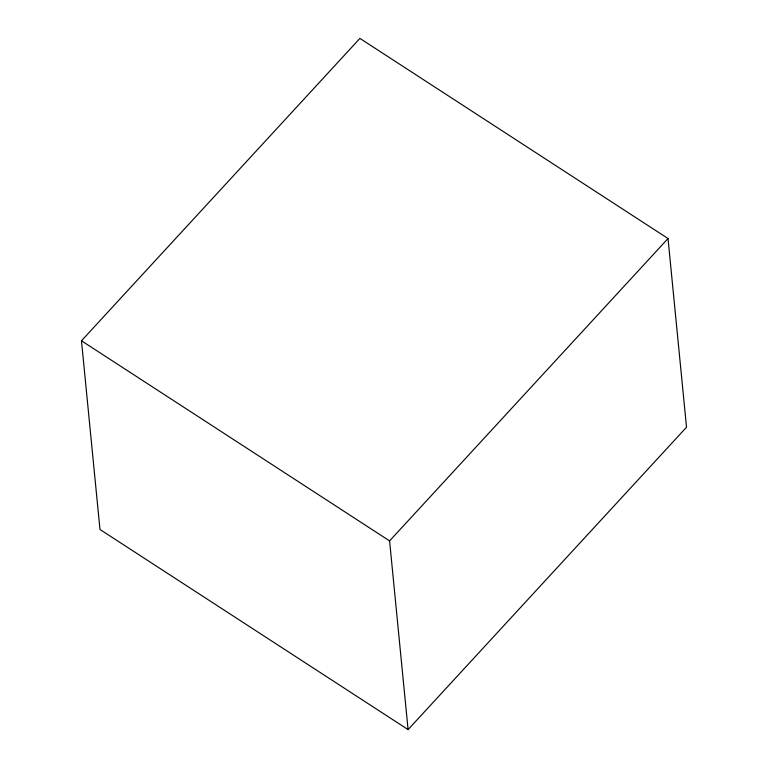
<?xml version="1.0" encoding="UTF-8"?>
<svg xmlns="http://www.w3.org/2000/svg" width="768" height="768" viewBox="0 0 768 768"><rect width="100%" height="100%" fill="white"/><g stroke="black" fill="none" stroke-linecap="round" stroke-linejoin="round"><path stroke-width="1.15" d="M81.475 340.771L359.914 38.4L668.026 238.531L686.525 427.229L408.086 729.6L99.974 529.469L81.475 340.771L389.587 540.902L408.086 729.6M389.587 540.902L668.026 238.531"/></g></svg>
